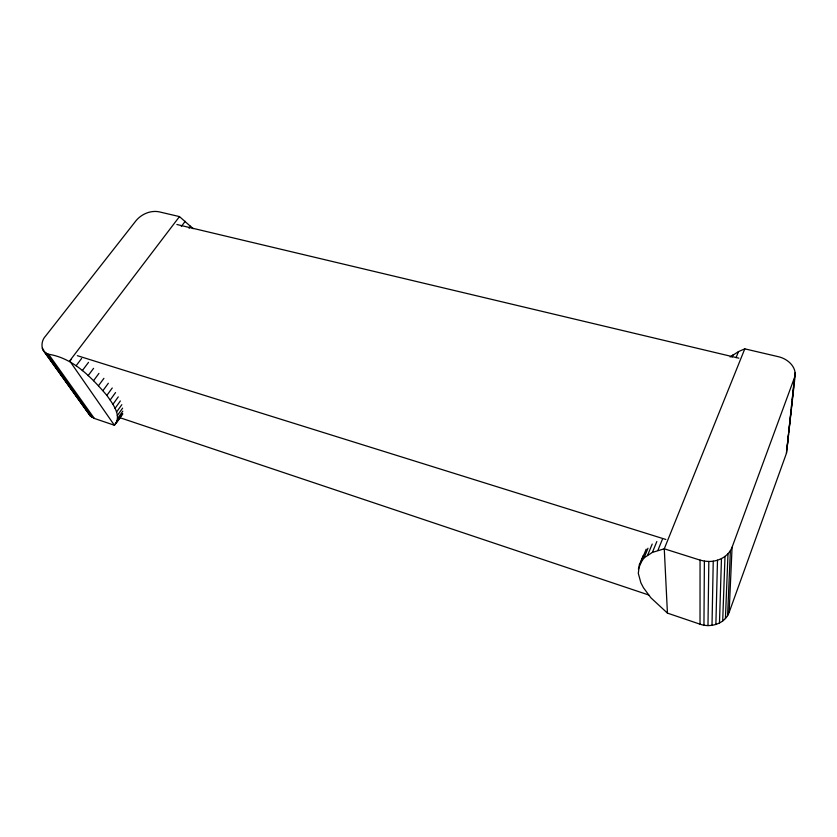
<?xml version="1.0" encoding="UTF-8"?>
<svg xmlns="http://www.w3.org/2000/svg" width="837" height="837" viewBox="0 0 837 837"><rect width="100%" height="100%" fill="white"/><g stroke="black" fill="none" stroke-linecap="round" stroke-linejoin="round"><path stroke-width="1.26" d="M700.025 624.182L700.056 560.11L664.275 548.8L652.4 552.389L644.04 557.881L639.332 564.985L638.317 573.387L640.86 582.74L643.412 587.668L650.893 597.806L667.434 613.113L700.025 624.182C710.791 628.064 724.957 623.753 729.132 612.433L786.435 453.33L795.119 375.876C796.175 365.968 786.916 358.518 778.044 356.625L744.794 348.851L738.506 351.592L730.126 356.98M703.948 625.187L704.388 561.125L700.056 560.11M707.987 625.574L708.824 561.481C718.387 561.596 728.525 556.521 732.072 547.241L795.119 375.876M712.005 625.344L713.239 561.177M715.876 624.486L717.497 560.215M719.475 623.031L721.463 558.624M722.697 621.023L724.999 556.459M725.428 618.533L728.002 553.78M727.604 615.645L730.387 550.673M729.132 612.433L732.072 547.241M786.435 453.33L794.365 378.941M787.178 447.418L788.559 434.539M788.831 431.965L791.164 410.088M791.436 407.514L791.99 402.356M792.262 399.783L792.817 394.635M793.089 392.061L793.643 386.914M793.915 384.34L794.459 379.192M794.742 376.619L795.15 372.758M43.105 350.19L90.406 416.083L94.33 418.427L114.376 425.238C122.526 415.937 112.399 403.35 106.874 395.378C91.223 377.267 73.394 358.184 48.588 354.25C40.322 352.126 40.417 341.339 45.564 336.087L136.107 220.591C141.537 214.084 150.503 210.202 158.946 211.792L179.474 216.595L193.18 228.71M744.794 348.851L664.275 548.8L667.434 613.113M657.913 550.338L662.339 539.426M736.058 357.65L738.506 351.592M652.4 552.389L656.825 541.539M731.988 357.211L732.971 354.804M647.765 554.91L652.211 544.06M639.332 564.985L643.297 555.37M641.226 561.25L646.195 549.177M638.369 569.045L640.849 563.029M644.04 557.881L647.995 548.225M117.515 418.563L122.819 411.134M117.075 421.21L122.39 413.75M120.444 416.721L114.376 425.238L69.691 360.914L179.474 216.595M116.029 423.438L122.83 413.886M117.326 415.529L122.62 408.132M115.035 408.362L120.35 400.965M116.5 412.118L121.825 404.689M112.932 404.302L118.279 396.884M110.202 399.96L115.548 392.574M106.874 395.378L112.252 387.981M102.961 390.617L108.339 383.252M98.494 385.7L103.914 378.334M93.535 380.709L98.954 373.386M88.115 375.677L93.566 368.343M82.288 370.655L88.523 362.348M189.089 228.271L190.648 226.189M76.125 365.717L81.618 358.445M181.294 226.492L185.218 221.292M69.691 360.914L71.511 359.303M704.388 561.125L708.824 561.481M176.9 224.504L738.862 358.173M77.318 355.673L665.875 539.478M119.607 417.59L648.738 594.992M46.338 353.266L92.185 417.443M42.216 348.171L43.723 350.284M45.229 352.387L49.739 358.707M51.245 360.81L58.025 370.289M59.532 372.392L66.311 381.871M67.818 383.984L73.091 391.35M74.598 393.463L81.367 402.942M82.873 405.045L88.147 412.411M44.487 351.906L90.406 416.083M48.588 354.25L94.33 418.427"/></g></svg>
